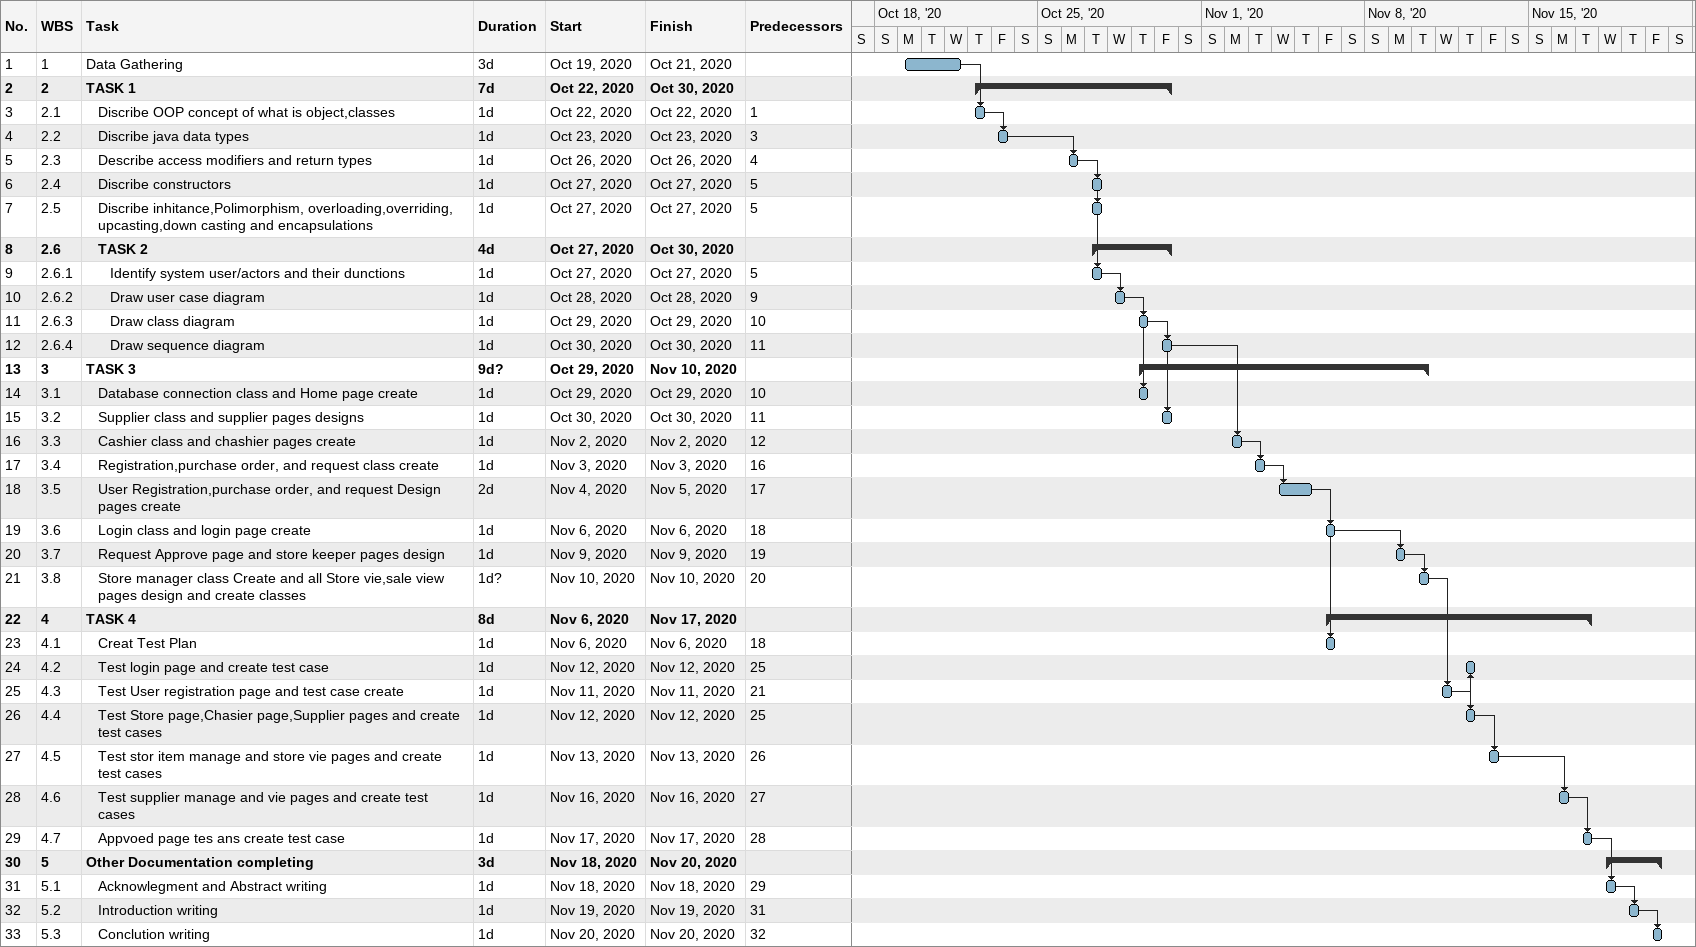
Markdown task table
| ID | WBS | Task | Duration | Start | Finish | Predecessors |
|---|---|---|---|---|---|---|
| 1 | 1 | Data Gathering | 3d | 2020-10-19 | 2020-10-21 |  |
| 2 | 2 | **TASK 1** | 7d | 2020-10-22 | 2020-10-30 |  |
| 3 | 2.1 | Discribe OOP concept of what is object,classes | 1d | 2020-10-22 | 2020-10-22 | 1 |
| 4 | 2.2 | Discribe java data types | 1d | 2020-10-23 | 2020-10-23 | 3 |
| 5 | 2.3 | Describe access modifiers and return types | 1d | 2020-10-26 | 2020-10-26 | 4 |
| 6 | 2.4 | Discribe constructors | 1d | 2020-10-27 | 2020-10-27 | 5 |
| 7 | 2.5 | Discribe inhitance,Polimorphism, overloading,overriding, upcasting,down casting and encapsulations | 1d | 2020-10-27 | 2020-10-27 | 5 |
| 8 | 2.6 | **TASK 2** | 4d | 2020-10-27 | 2020-10-30 |  |
| 9 | 2.6.1 | Identify system user/actors and their dunctions | 1d | 2020-10-27 | 2020-10-27 | 5 |
| 10 | 2.6.2 | Draw user case diagram | 1d | 2020-10-28 | 2020-10-28 | 9 |
| 11 | 2.6.3 | Draw class diagram | 1d | 2020-10-29 | 2020-10-29 | 10 |
| 12 | 2.6.4 | Draw sequence diagram | 1d | 2020-10-30 | 2020-10-30 | 11 |
| 13 | 3 | **TASK 3** | 9d? | 2020-10-29 | 2020-11-10 |  |
| 14 | 3.1 | Database connection class and Home page create | 1d | 2020-10-29 | 2020-10-29 | 10 |
| 15 | 3.2 | Supplier class and supplier pages designs | 1d | 2020-10-30 | 2020-10-30 | 11 |
| 16 | 3.3 | Cashier class and chashier pages create | 1d | 2020-11-02 | 2020-11-02 | 12 |
| 17 | 3.4 | Registration,purchase order, and request class create | 1d | 2020-11-03 | 2020-11-03 | 16 |
| 18 | 3.5 | User Registration,purchase order, and request Design pages create | 2d | 2020-11-04 | 2020-11-05 | 17 |
| 19 | 3.6 | Login class and login page create | 1d | 2020-11-06 | 2020-11-06 | 18 |
| 20 | 3.7 | Request Approve page and store keeper pages design | 1d | 2020-11-09 | 2020-11-09 | 19 |
| 21 | 3.8 | Store manager class Create and all Store vie,sale view pages design and create classes | 1d? | 2020-11-10 | 2020-11-10 | 20 |
| 22 | 4 | **TASK 4** | 8d | 2020-11-06 | 2020-11-17 |  |
| 23 | 4.1 | Creat Test Plan | 1d | 2020-11-06 | 2020-11-06 | 18 |
| 24 | 4.2 | Test login page and create test case | 1d | 2020-11-12 | 2020-11-12 | 25 |
| 25 | 4.3 | Test User registration page and test case create | 1d | 2020-11-11 | 2020-11-11 | 21 |
| 26 | 4.4 | Test Store page,Chasier page,Supplier pages and create test cases | 1d | 2020-11-12 | 2020-11-12 | 25 |
| 27 | 4.5 | Test stor item manage and store vie pages and create test cases | 1d | 2020-11-13 | 2020-11-13 | 26 |
| 28 | 4.6 | Test supplier manage and vie pages and create test cases | 1d | 2020-11-16 | 2020-11-16 | 27 |
| 29 | 4.7 | Appvoed page tes ans create test case | 1d | 2020-11-17 | 2020-11-17 | 28 |
| 30 | 5 | **Other Documentation completing** | 3d | 2020-11-18 | 2020-11-20 |  |
| 31 | 5.1 | Acknowlegment and Abstract writing | 1d | 2020-11-18 | 2020-11-18 | 29 |
| 32 | 5.2 | Introduction writing | 1d | 2020-11-19 | 2020-11-19 | 31 |
| 33 | 5.3 | Conclution writing | 1d | 2020-11-20 | 2020-11-20 | 32 |
